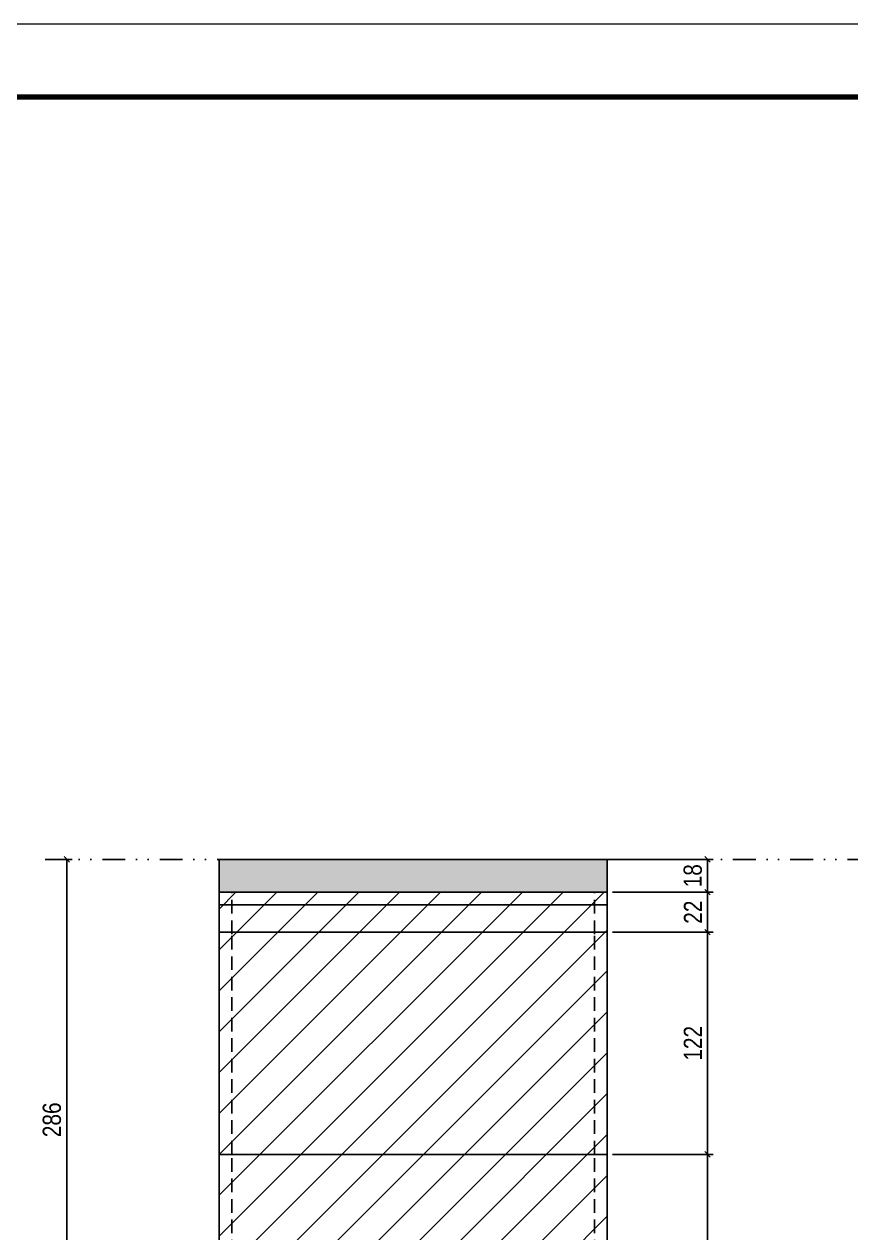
# Model space of a CAD drawing. Extents: x 808 to 7089, y -98 to 17032.
# Drawn here: x 1221 to 1674, y 11775 to 12438 of the extents above; entities that cross this region are included whole.
import ezdxf

# ---------------------------------------------------------------- set-up
doc = ezdxf.new("R2010")
doc.units = 0
for name, pattern in [('DASHED', [0.75, 0.5, -0.25]), ('DIVIDE2', [0.625, 0.25, -0.125, 0, -0.125, 0, -0.125]), ('HIDDEN', [0.375, 0.25, -0.125])]:
    doc.linetypes.add(name, pattern=pattern)
for name, color, linetype in [('COTA', 241, 'Continuous'), ('Nível', 160, 'Continuous'), ('Painéis', 200, 'Continuous'), ('SARR_2.2x7', 40, 'Continuous'), ('Sarrafo de Pressão', 42, 'HIDDEN')]:
    doc.layers.add(name, color=color, linetype=linetype)
for name, color, linetype, lineweight in [('Folhas', 255, 'Continuous', 9), ('REAPROVEITAMENTO', 251, 'Continuous', 9), ('SARRAFO DE PRESSAO', 251, 'DASHED', 9)]:
    doc.layers.add(name, color=color, linetype=linetype, lineweight=lineweight)
doc.styles.add('COTA TECNICA', font='techl___.ttf', dxfattribs={"height": 10})
doc.styles.add('COTA TECNICA-50', font='techl___.ttf', dxfattribs={"height": 10})
doc.dimstyles.new('COTA PAINEL-50', dxfattribs={"dimtxt": 10, "dimasz": 3, "dimexe": 3, "dimexo": 3, "dimgap": 3, "dimtad": 1, "dimdec": 1, "dimzin": 12, "dimdsep": 46, "dimtxsty": 'COTA TECNICA-50', "dimblk1": 'OBLIQUE', "dimblk2": 'OBLIQUE', "dimsah": 1, "dimcen": 0.9, "dimclrd": 4, "dimclre": 4, "dimclrt": 240, "dimadec": 1, "dimazin": 3, "dimtfac": 1, "dimtdec": 1, "dimtmove": 0, "dimatfit": 3, "dimfxl": 1, "dimtolj": 1, "dimtzin": 12, "dimarcsym": 0})
doc.dimstyles.new('PAINEL', dxfattribs={"dimtxt": 10, "dimasz": 3, "dimexe": 3, "dimexo": 3, "dimgap": 3, "dimtad": 1, "dimdec": 1, "dimzin": 12, "dimdsep": 46, "dimtxsty": 'COTA TECNICA', "dimblk1": 'OBLIQUE', "dimblk2": 'OBLIQUE', "dimsah": 1, "dimcen": 0.9, "dimclrd": 4, "dimclre": 4, "dimclrt": 240, "dimadec": 1, "dimazin": 3, "dimtfac": 1, "dimtdec": 1, "dimtmove": 0, "dimatfit": 3, "dimfxl": 1, "dimtolj": 1, "dimtzin": 12, "dimarcsym": 0})

# ---------------------------------------------------------------- blocks, each defined once
blk = doc.blocks.new('9999999999')
at = {"layer": 'Folhas'}
blk.add_lwpolyline([(98138.98, 34190.21), (99623.98, 34190.21), (99623.98, 35240.21), (98138.98, 35240.21)], close=True, dxfattribs=at)
at = {"layer": 'Folhas', "color": 30, "const_width": 3}
blk.add_lwpolyline([(98213.98, 34230.21), (99583.98, 34230.21), (99583.98, 35200.21), (98213.98, 35200.21)], close=True, dxfattribs=at)
blk = doc.blocks.new('_Oblique')
at = {"color": 0, "linetype": 'ByBlock', "lineweight": -2}
blk.add_line((-0.5, -0.5), (0.5, 0.5), dxfattribs=at)
blk = doc.blocks.new('*D515')
at = {"layer": 'COTA', "color": 4, "lineweight": -2, "transparency": 16777216}
for p, q in [((1235.21, 11979.59), (1247.07, 11979.59)), ((1244.07, 11693.59), (1244.07, 11979.59)), ((1235.21, 11693.59), (1247.07, 11693.59))]:
    blk.add_line(p, q, dxfattribs=at)
at = {"layer": 'Defpoints', "color": 0, "transparency": 16777216}
for p in [(1232.21, 11979.59), (1244.07, 11979.59), (1232.21, 11693.59)]:
    blk.add_point(p, dxfattribs=at)
at = {"layer": 'COTA', "color": 4, "lineweight": -2, "transparency": 16777216, "xscale": 3, "yscale": 3, "zscale": 3}
for p, rotation in [((1244.07, 11979.59), 90), ((1244.07, 11693.59), 270)]:
    blk.add_blockref('_Oblique', p, dxfattribs=dict(at, rotation=rotation))
at = {"layer": 'COTA', "color": 240, "transparency": 16777216, "insert": (1235.94, 11836.59), "char_height": 10, "attachment_point": 5, "rotation": 90, "style": 'COTA TECNICA-50'}
blk.add_mtext('\\A1;286', dxfattribs=at)
blk = doc.blocks.new('*D491')
at = {"layer": 'COTA', "color": 4, "linetype": 'ByBlock', "lineweight": -2, "transparency": 16777216}
for p, q in [((1543.62, 11817.59), (1598.7, 11817.59)), ((1595.7, 11693.59), (1595.7, 11817.59)), ((1543.62, 11693.59), (1598.7, 11693.59))]:
    blk.add_line(p, q, dxfattribs=at)
at = {"layer": 'Defpoints', "color": 0, "linetype": 'ByBlock', "transparency": 16777216}
for p in [(1540.62, 11817.59), (1595.7, 11817.59), (1540.62, 11693.59)]:
    blk.add_point(p, dxfattribs=at)
at = {"layer": 'COTA', "color": 4, "linetype": 'ByBlock', "lineweight": -2, "transparency": 16777216, "xscale": 3, "yscale": 3, "zscale": 3}
for p, rotation in [((1595.7, 11817.59), 90), ((1595.7, 11693.59), 270)]:
    blk.add_blockref('_Oblique', p, dxfattribs=dict(at, rotation=rotation))
at = {"layer": 'COTA', "color": 240, "linetype": 'ByBlock', "transparency": 16777216, "insert": (1587.63, 11755.59), "char_height": 10, "attachment_point": 5, "rotation": 90, "style": 'COTA TECNICA'}
blk.add_mtext('\\A1;124', dxfattribs=at)
blk = doc.blocks.new('*D493')
at = {"layer": 'COTA', "color": 4, "linetype": 'ByBlock', "lineweight": -2, "transparency": 16777216}
for p, q in [((1543.62, 11817.59), (1598.7, 11817.59)), ((1595.7, 11693.59), (1595.7, 11817.59)), ((1543.62, 11693.59), (1598.7, 11693.59))]:
    blk.add_line(p, q, dxfattribs=at)
at = {"layer": 'Defpoints', "color": 0, "linetype": 'ByBlock', "transparency": 16777216}
for p in [(1540.62, 11817.59), (1595.7, 11817.59), (1540.62, 11693.59)]:
    blk.add_point(p, dxfattribs=at)
at = {"layer": 'COTA', "color": 4, "linetype": 'ByBlock', "lineweight": -2, "transparency": 16777216, "xscale": 3, "yscale": 3, "zscale": 3}
for p, rotation in [((1595.7, 11817.59), 90), ((1595.7, 11693.59), 270)]:
    blk.add_blockref('_Oblique', p, dxfattribs=dict(at, rotation=rotation))
at = {"layer": 'COTA', "color": 240, "linetype": 'ByBlock', "transparency": 16777216, "insert": (1587.63, 11755.59), "char_height": 10, "attachment_point": 5, "rotation": 90, "style": 'COTA TECNICA'}
blk.add_mtext('\\A1;124', dxfattribs=at)
blk = doc.blocks.new('*D494')
at = {"layer": 'COTA', "color": 4, "lineweight": -2, "transparency": 16777216}
for p, q in [((1543.62, 11939.59), (1598.7, 11939.59)), ((1595.7, 11817.59), (1595.7, 11939.59)), ((1543.62, 11817.59), (1598.7, 11817.59))]:
    blk.add_line(p, q, dxfattribs=at)
at = {"layer": 'Defpoints', "color": 0, "transparency": 16777216}
for p in [(1540.62, 11939.59), (1595.7, 11939.59), (1540.62, 11817.59)]:
    blk.add_point(p, dxfattribs=at)
at = {"layer": 'COTA', "color": 4, "lineweight": -2, "transparency": 16777216, "xscale": 3, "yscale": 3, "zscale": 3}
for p, rotation in [((1595.7, 11939.59), 90), ((1595.7, 11817.59), 270)]:
    blk.add_blockref('_Oblique', p, dxfattribs=dict(at, rotation=rotation))
at = {"layer": 'COTA', "color": 240, "transparency": 16777216, "insert": (1587.64, 11878.59), "char_height": 10, "attachment_point": 5, "rotation": 90, "style": 'COTA TECNICA-50'}
blk.add_mtext('\\A1;122', dxfattribs=at)
blk = doc.blocks.new('*D495')
at = {"layer": 'COTA', "color": 4, "lineweight": -2, "transparency": 16777216}
for p, q in [((1509.62, 11979.59), (1598.7, 11979.59)), ((1595.7, 11961.59), (1595.7, 11979.59)), ((1543.62, 11961.59), (1598.7, 11961.59))]:
    blk.add_line(p, q, dxfattribs=at)
at = {"layer": 'Defpoints', "color": 0, "transparency": 16777216}
for p in [(1506.62, 11979.59), (1595.7, 11979.59), (1540.62, 11961.59)]:
    blk.add_point(p, dxfattribs=at)
at = {"layer": 'COTA', "color": 4, "lineweight": -2, "transparency": 16777216, "xscale": 3, "yscale": 3, "zscale": 3}
for p, rotation in [((1595.7, 11979.59), 90), ((1595.7, 11961.59), 270)]:
    blk.add_blockref('_Oblique', p, dxfattribs=dict(at, rotation=rotation))
at = {"layer": 'COTA', "color": 240, "transparency": 16777216, "insert": (1587.61, 11970.59), "char_height": 10, "attachment_point": 5, "rotation": 90, "style": 'COTA TECNICA-50'}
blk.add_mtext('\\A1;18', dxfattribs=at)
blk = doc.blocks.new('*D519')
at = {"layer": 'COTA', "color": 4, "lineweight": -2, "transparency": 16777216}
for p, q in [((1543.62, 11961.59), (1598.7, 11961.59)), ((1595.7, 11939.59), (1595.7, 11961.59)), ((1543.62, 11939.59), (1598.7, 11939.59))]:
    blk.add_line(p, q, dxfattribs=at)
at = {"layer": 'Defpoints', "color": 0, "transparency": 16777216}
for p in [(1540.62, 11961.59), (1595.7, 11961.59), (1540.62, 11939.59)]:
    blk.add_point(p, dxfattribs=at)
at = {"layer": 'COTA', "color": 4, "lineweight": -2, "transparency": 16777216, "xscale": 3, "yscale": 3, "zscale": 3}
for p, rotation in [((1595.7, 11961.59), 90), ((1595.7, 11939.59), 270)]:
    blk.add_blockref('_Oblique', p, dxfattribs=dict(at, rotation=rotation))
at = {"layer": 'COTA', "color": 240, "transparency": 16777216, "insert": (1587.7, 11950.59), "char_height": 10, "attachment_point": 5, "rotation": 90, "style": 'COTA TECNICA'}
blk.add_mtext('\\A1;22', dxfattribs=at)

msp = doc.modelspace()

# ---------------------------------------------------------------- hatches: boundary and pattern name
at = {"layer": 'COTA', "linetype": 'ByBlock'}
h = msp.add_hatch(dxfattribs=at)
h.set_pattern_fill('AR-CONC', color=256, scale=0.03)
h.set_pattern_definition([(50, (-6996.4673, 7867.598), (5.46554, -0.4781726), [0.5715, -6.2865]), (355, (-6996.4673, 7867.598), (-1.0573026, 5.7317054), [0.4572, -5.0292175]), (100.451445, (-6996.012, 7867.5584), (4.4082374, 5.2535326), [0.4857003, -5.3427073]), (46.1842, (-6996.4673, 7869.122), (8.132371, -1.26127), [0.85725, -9.42975]), (96.63556, (-6995.79, 7869.017), (7.122124, 7.422784), [0.728551, -8.014068]), (351.18415, (-6996.467, 7869.122), (7.122124, 7.422784), [0.685799, -7.543792]), (21, (-6995.7053, 7868.741), (4.5484317, -3.067956), [0.5715, -6.2865]), (326, (-6995.7053, 7868.741), (1.854061, 5.525639), [0.4572, -5.0292]), (71.451445, (-6995.3263, 7868.4855), (6.4024926, 2.457683), [0.4857003, -5.342698]), (37.5, (-6996.4673, 7867.5982), (0.0926581, 2.53665117), [0, -4.96824, 0, -5.1054, 0, -5.04825]), (7.5, (-6996.4673, 7867.5982), (2.0045899, 3.00541724), [0, -2.91084, 0, -4.85394, 0, -1.92405]), (327.5, (-6998.1666, 7867.5982), (4.06771786, -0.1718623), [0, -1.905, 0, -5.9436, 0, -7.8867]), (317.5, (-6998.9286, 7867.5982), (4.4438754, 0.7627947), [0, -2.4765, 0, -3.94716, 0, -5.6007])])
h.paths.add_polyline_path([(1327.62, 11961.59), (1540.62, 11961.59), (1540.62, 11979.59), (1327.62, 11979.59)])
at = {"layer": 'REAPROVEITAMENTO', "linetype": 'ByBlock'}
h = msp.add_hatch(dxfattribs=at)
h.set_pattern_fill('ANSI31', color=256, scale=5, style=2)
h.set_pattern_definition([(45, (-2258.555, 2641.187), (-11.22532, 11.22532), [])])
h.paths.add_polyline_path([(1540.62, 11961.59), (1327.62, 11961.59), (1327.62, 11695.59), (1540.62, 11695.59)])

# ---------------------------------------------------------------- linework, layer by layer
at = {"layer": 'COTA', "linetype": 'ByBlock'}
for p, q in [((1327.62, 11979.59), (1327.62, 11979.59)), ((1327.62, 11961.59), (1327.62, 11979.59)), ((1327.62, 11979.59), (1540.62, 11979.59)), ((1540.62, 11961.59), (1540.62, 11979.59))]:
    msp.add_line(p, q, dxfattribs=at)
at = {"layer": 'Nível', "color": 4, "linetype": 'DIVIDE2', "ltscale": 50}
msp.add_line((1232.21, 11979.59), (2253.17, 11979.59), dxfattribs=at)
at = {"layer": 'Painéis'}
for p, q in [((1540.62, 11939.59), (1327.62, 11939.59)), ((1540.62, 11817.59), (1327.62, 11817.59))]:
    msp.add_line(p, q, dxfattribs=at)
msp.add_lwpolyline([(1327.62, 11961.59), (1540.62, 11961.59), (1540.62, 11695.59), (1327.62, 11695.59)], close=True, dxfattribs=at)
at = {"layer": 'SARR_2.2x7'}
msp.add_line((1327.62, 11954.59), (1540.62, 11954.59), dxfattribs=at)
at = {"layer": 'Sarrafo de Pressão', "ltscale": 30}
for p, q in [((1334.62, 11938.59), (1334.62, 11961.59)), ((1533.62, 11938.59), (1533.62, 11961.59)), ((1334.62, 11817.59), (1334.62, 11939.59)), ((1533.62, 11817.59), (1533.62, 11939.59)), ((1334.62, 11695.59), (1334.62, 11817.59)), ((1533.62, 11695.59), (1533.62, 11817.59))]:
    msp.add_line(p, q, dxfattribs=at)

# ---------------------------------------------------------------- block references
at = {"layer": 'SARRAFO DE PRESSAO', "color": 6, "linetype": 'ByBlock'}
msp.add_blockref('9999999999', (-97330.81, -22802.03), dxfattribs=at)

# ---------------------------------------------------------------- dimensions: what is measured, and where the dimension line sits
at = {"layer": 'COTA'}
for base, p1, p2, dimstyle, picture, middle in [((1244.07, 11979.59), (1232.21, 11693.59), (1232.21, 11979.59), 'COTA PAINEL-50', '*D515', (1235.94, 11836.59)), ((1595.7, 11979.59), (1540.62, 11961.59), (1506.62, 11979.59), 'COTA PAINEL-50', '*D495', (1587.61, 11970.59)), ((1595.7, 11961.59), (1540.62, 11939.59), (1540.62, 11961.59), 'PAINEL', '*D519', (1587.7, 11950.59)), ((1595.7, 11939.59), (1540.62, 11817.59), (1540.62, 11939.59), 'COTA PAINEL-50', '*D494', (1587.64, 11878.59))]:
    dim = msp.add_linear_dim(base=base, p1=p1, p2=p2, angle=90, dimstyle=dimstyle, dxfattribs=at)
    dim.commit()
    dim.dimension.update_dxf_attribs({"geometry": picture, "text_midpoint": middle})
at = {"layer": 'COTA', "linetype": 'ByBlock'}
for picture in ['*D491', '*D493']:
    dim = msp.add_aligned_dim(p1=(1540.62, 11693.59), p2=(1540.62, 11817.59), distance=-55.08, dimstyle='PAINEL', dxfattribs=at)
    dim.commit()
    dim.dimension.update_dxf_attribs({"geometry": picture, "text_midpoint": (1587.63, 11755.59)})

doc.saveas('drawing.dxf')
